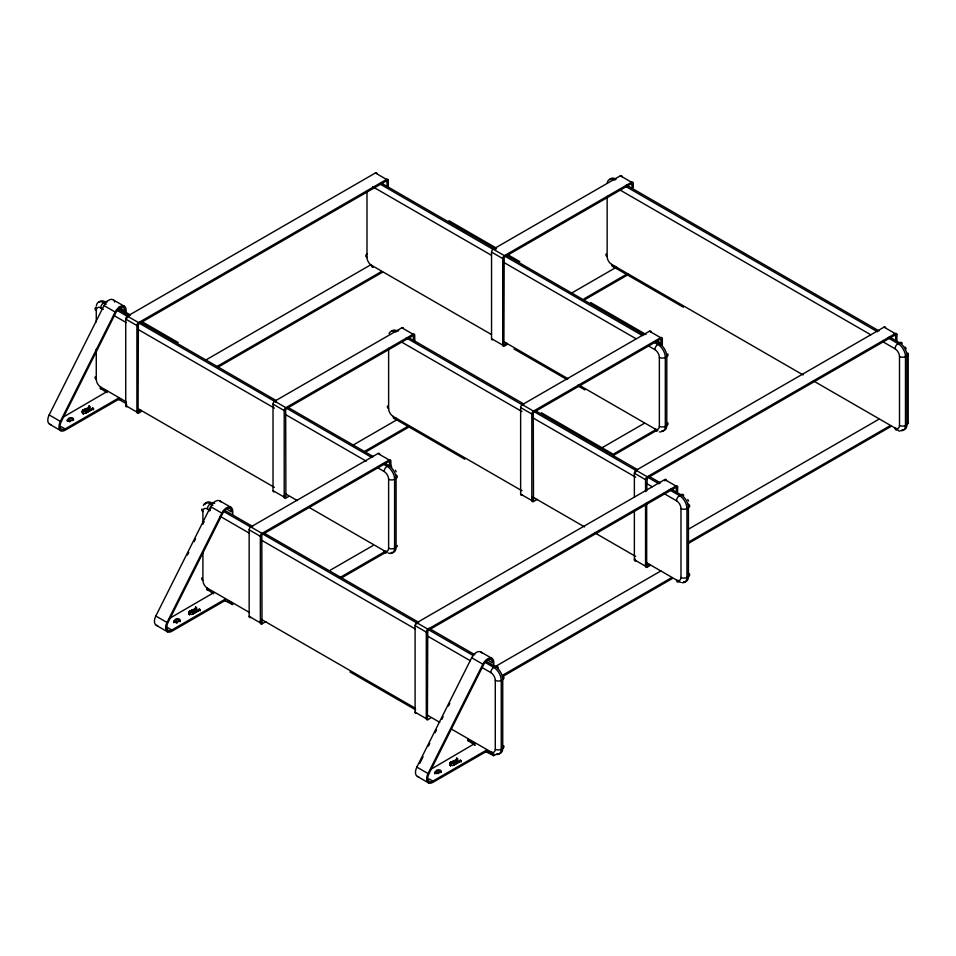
<?xml version="1.0" encoding="UTF-8"?>
<svg xmlns="http://www.w3.org/2000/svg" width="956" height="956" viewBox="0 0 956 956"><rect width="100%" height="100%" fill="white"/><g stroke="black" fill="none" stroke-linecap="round" stroke-linejoin="round"><path stroke-width="1.43" d="M141.177 410.267L138.07 411.654L138.369 324.084L386.786 180.66L387.132 185.404M430.547 718.135L427.965 719.629L427.404 718.016L427.75 630.661L676.167 487.249L676.513 491.982M646.674 490.966L647.236 478.06L895.437 334.815L895.772 339.559M82.204 412.466C83.531 409.192 88.896 412.132 89.087 407.244L89.087 405.953L89.995 407.77L89.087 407.244M195.729 607.048L196.649 608.864L195.729 607.048C195.633 610.502 184.185 611.302 191.547 614.577L200.163 609.605L200.163 610.896M456.024 762.135L457.685 759.948L456.765 758.132C456.669 761.585 445.221 762.386 452.582 765.66L461.198 760.689L461.198 761.98M468.058 740.53L474.881 745.166M50.979 424.607A8.7 5.019 -60 0 1 49.162 414.94L103.989 305.562A8.7 5.019 -60 0 1 110.095 299.587A8.7 5.019 -60 0 1 114.72 302.12M125.726 402.141C128.486 406.013 120.217 399.381 118.269 399.548L65.127 430.236A8.7 5.019 -60 0 1 59.571 429.387A8.7 5.019 -60 0 1 60.359 421.393L115.174 312.026A8.7 5.019 -60 0 1 122.01 305.872A8.7 5.019 -60 0 1 126.096 310.21L126.096 313.186M157.632 625.69A8.7 5.019 -60 0 1 155.816 616.023L210.643 506.656A8.7 5.019 -60 0 1 220.836 501.9M187.436 554.982L188.774 552.317M194.128 541.646L195.454 538.981M202.815 524.306L204.154 521.641M209.495 510.97L210.834 508.305M233.121 603.654L232.547 604.586L224.911 600.643L171.781 631.318A8.7 5.019 -60 0 1 166.225 630.47A8.7 5.019 -60 0 1 167.001 622.487L221.828 513.109A8.7 5.019 -60 0 1 228.651 506.955A8.7 5.019 -60 0 1 232.75 511.293L232.75 514.28M418.668 776.774A8.7 5.019 -60 0 1 416.852 767.106L471.666 657.74A8.7 5.019 -60 0 1 481.872 652.984M419.732 763.414L423.066 756.746M428.419 746.074L429.758 743.41M435.1 732.738L436.438 730.073M441.791 719.402L443.13 716.737M448.472 706.066L449.81 703.401M497.514 753.663L493.583 755.658L485.947 751.727L432.817 782.402A8.7 5.019 -60 0 1 427.26 781.554A8.7 5.019 -60 0 1 428.037 773.559L482.864 664.193A8.7 5.019 -60 0 1 489.687 658.039A8.7 5.019 -60 0 1 493.786 662.377L493.786 665.352M89.087 405.953C88.98 409.419 77.532 410.22 84.905 413.482L93.509 408.511L93.509 409.801L92.672 409.323L85.861 413.255L85.861 411.964L89.995 406.479M195.729 608.339L193.267 611.649L189.396 612.677L189.085 614.254L189.109 611.673M450.061 765.254C449.667 761.275 457.231 764.274 456.765 759.423L456.765 758.132M85.861 413.255L88.334 409.969M192.503 613.059L199.326 609.115L199.326 610.406L192.503 614.35L192.503 613.059L196.649 607.574M453.538 764.131L460.362 760.199L460.362 761.49L453.538 765.421L453.538 764.131L457.685 758.658M100.368 388.363L107.084 392.665M62.797 417.366L107.192 391.47M207.022 588.155L209.256 589.876M207.022 589.446L213.726 593.748M169.451 618.46L213.726 592.672M635.836 471.774L636.051 470.316L884.025 327.143A2.378 1.374 -60 0 1 885.579 327.442M107.323 301.63A4.218 2.438 -60 0 0 105.208 301.845L103.726 302.705A10.552 6.095 60 0 0 96.377 305.585M376.939 173.287A2.378 1.374 -60 0 0 375.385 172.988L127.399 316.161A2.378 1.374 -60 0 0 125.726 319.065L125.726 405.619A2.378 1.374 -60 0 0 126.754 406.814M126.837 318.42L125.726 319.065L136.911 325.53L138.034 324.885M388.255 186.205L388.255 180.421A2.378 1.374 -60 0 0 386.571 179.441L138.584 322.614A2.378 1.374 -60 0 0 136.911 325.53L136.911 412.072A2.378 1.374 -60 0 0 138.584 413.04L141.177 411.558M387.132 181.066L388.255 180.421L375.385 172.988M67.553 419.792L68.294 419.361A2.641 1.518 0 0 1 70.78 417.629A2.641 1.518 0 0 1 73.54 419.218A2.641 1.518 0 0 1 70.529 420.652L69.788 421.082A1.577 0.908 0 0 1 67.553 421.082L67.553 419.792A1.577 0.908 0 0 0 67.553 421.082L68.294 420.652A2.641 1.518 0 0 1 70.553 418.931A2.641 1.518 0 0 1 73.516 420.246M85.861 411.964L92.672 408.033L93.509 408.511M124.973 313.831L124.973 310.855A7.122 4.111 -60 0 0 121.627 307.306A7.122 4.111 -60 0 0 116.034 312.337L61.22 421.716A7.122 4.111 -60 0 0 60.575 428.252A7.122 4.111 -60 0 0 65.127 428.945L118.269 398.258L121.245 399.548M126.837 404.974L125.726 405.619L136.911 412.072L138.034 411.427M206.185 359.803L370.223 265.111M217.371 366.268L381.408 271.564M218.661 366.817L382.699 272.113M492.579 339.846A2.378 1.374 -60 0 1 491.551 338.663L491.551 252.109A2.378 1.374 -60 0 1 493.224 249.205L620.384 175.785L631.569 182.249A2.378 1.374 -60 0 1 633.254 183.217L633.254 187.687M615.353 179.561L614.6 179.991A10.552 6.095 60 0 0 607.263 182.859M506.979 344.602L504.41 346.084A2.378 1.374 -60 0 1 502.737 345.116L502.737 258.574A2.378 1.374 -60 0 1 504.41 255.658L631.569 182.249M274.061 491.85A2.378 1.374 -60 0 1 273.022 490.655L273.022 404.113A2.378 1.374 -60 0 1 274.695 401.197L401.867 327.789A2.378 1.374 -60 0 1 403.408 328.087M288.461 496.606L285.892 498.088A2.378 1.374 -60 0 1 284.207 497.12L284.207 410.566A2.378 1.374 -60 0 1 285.892 407.662L413.052 334.242A2.378 1.374 -60 0 1 414.725 335.209L414.725 341.184M571.58 293.098L616.536 267.142M214.622 503.465A4.218 2.438 -60 0 0 211.862 502.928L210.368 503.788A10.552 6.095 60 0 0 203.365 505.413M506.979 343.312L503.896 344.698L504.194 257.128L631.785 183.468L632.131 188.332M584.044 298.822L627.722 273.607M585.335 299.371L627.722 274.898M353.051 445.102L396.728 419.887M364.236 451.555L409.192 425.599M366.805 451.363L409.192 426.89M250.831 617.361A2.378 1.374 -60 0 1 249.157 616.393L249.157 529.839A2.378 1.374 -60 0 1 250.831 526.935L377.99 453.514L389.188 459.979A2.378 1.374 -60 0 1 390.861 460.947L390.861 465.429M265.876 621.591L262.016 623.814A2.378 1.374 -60 0 1 260.343 622.846L260.343 536.304A2.378 1.374 -60 0 1 262.016 533.388L389.188 459.979M522.311 495.077A2.378 1.374 -60 0 1 520.638 494.109L520.638 407.555A2.378 1.374 -60 0 1 522.311 404.651L649.471 331.23L660.656 337.695A2.378 1.374 -60 0 1 662.341 338.663L662.341 344.626M537.356 499.307L533.496 501.53A2.378 1.374 -60 0 1 531.823 500.562L531.823 414.008A2.378 1.374 -60 0 1 533.496 411.104L660.656 337.695M180.17 621.735A2.641 1.518 0 0 0 177.553 620.002A2.641 1.518 0 0 0 174.948 621.735L174.207 622.165A1.577 0.908 0 0 1 174.207 620.874L174.948 620.444A2.641 1.518 0 0 1 177.434 618.711A2.641 1.518 0 0 1 180.194 620.301A2.641 1.518 0 0 1 177.183 621.735L176.442 622.165A1.577 0.908 0 0 1 174.207 622.165A1.577 0.908 0 0 0 173.741 622.738M227.898 509.787L231.627 511.938A7.122 4.111 -60 0 0 228.281 508.389A7.122 4.111 -60 0 0 222.688 513.432L167.874 622.798A7.122 4.111 -60 0 0 167.228 629.335A7.122 4.111 -60 0 0 171.781 630.028L224.911 599.352L225.664 599.352L225.664 600.643M330.465 570.087L372.852 545.625M340.372 577.293L385.328 551.337M341.662 577.842L386.618 551.887M601.945 447.802L644.332 423.329M613.131 454.267L655.517 429.794M613.131 455.558L656.808 430.343M635.489 472.575L634.366 473.22L634.366 497.096M896.895 340.36L896.895 334.564A2.378 1.374 -60 0 0 895.222 333.596L647.236 476.769A2.378 1.374 -60 0 0 645.551 479.673L645.551 491.611M646.674 479.028L645.551 479.673L634.366 473.22A2.378 1.374 -60 0 1 636.051 470.316L647.236 476.769L647.236 478.06M427.404 631.462L426.292 632.107L415.095 625.654A2.378 1.374 -60 0 1 416.78 622.738L664.767 479.565L675.952 486.03A2.378 1.374 -60 0 1 677.625 486.998L677.625 491.336M676.513 487.644L677.625 486.998M635.489 559.129L634.366 559.774L634.366 510.528M689.001 528.871L878.863 419.254M646.674 502.904L646.674 565.582L645.551 566.227L634.366 559.774A2.378 1.374 -60 0 0 636.051 560.742M649.817 564.41L646.674 565.582M688.559 542.04L890.048 425.719M645.551 503.549L645.551 566.227A2.378 1.374 -60 0 0 647.236 567.195L649.817 565.701M688.559 543.331L891.339 426.257M495.567 666.392L660.883 570.935M427.404 718.016L426.292 718.661L415.095 712.196L415.095 625.654M502.88 675.079L670.777 578.141M502.88 676.382L672.068 578.691M430.487 769.532L474.762 743.541L474.762 745.262M441.206 772.412A2.641 1.518 0 0 0 438.242 771.098A2.641 1.518 0 0 0 435.984 772.818L435.231 773.249A1.577 0.908 0 0 1 435.231 771.958L435.984 771.528A2.641 1.518 0 0 1 438.469 769.795A2.641 1.518 0 0 1 441.23 771.384A2.641 1.518 0 0 1 438.218 772.818L437.478 773.249A1.577 0.908 0 0 1 435.231 773.249A1.577 0.908 0 0 0 434.777 773.822M488.934 660.871L492.663 663.022A7.122 4.111 -60 0 0 489.317 659.473A7.122 4.111 -60 0 0 483.724 664.504L428.909 773.882A7.122 4.111 -60 0 0 428.264 780.419A7.122 4.111 -60 0 0 432.817 781.112L485.947 750.436L486.7 750.436L486.7 751.727M659.485 431.945L660.739 431.897M454.04 762.697L454.04 761.406M898.425 430.809L899.644 431.084M487.811 751.081L494.156 754.308L494.156 755.598M113.31 299.897L124.495 306.35M219.964 500.98L231.149 507.433M480.999 652.064L492.185 658.517M884.025 327.143L896.895 334.564L895.772 335.209L893.908 334.134M626.311 185.022L879.078 330.955M889.295 336.859L899.5 342.75A4.218 2.438 -60 0 1 902.261 343.288M626.096 186.623L877.584 331.816M887.801 337.719L898.019 343.61A10.552 6.095 60 0 1 905.475 356.528L905.475 425.42A10.552 6.095 60 0 1 900.564 430.678M619.285 189.575L870.773 334.779M882.269 341.411L895.031 348.773A6.333 3.657 60 0 1 899.5 356.528L899.5 425.42A6.333 3.657 60 0 1 895.031 428.013L813.329 380.835M606.235 253.973A4.218 2.438 0 0 0 607.144 256.626A6.333 3.657 60 0 0 611.625 264.382L803.112 374.943M612.497 266.318L683.349 307.223M448.902 220.681L496.57 248.202M508.162 254.894L519.753 261.586M590.617 302.49L646.005 334.481M657.597 341.173L661.468 343.407M381.05 182.931L495.949 249.265M506.154 255.168L644.033 334.767M655.529 341.4L659.353 343.61A4.218 2.438 -60 0 1 662.114 344.148M493.224 249.205L504.41 255.658M379.556 183.791L493.177 249.397M504.672 256.029L642.54 335.628M654.035 342.26L657.859 344.471A10.552 6.095 60 0 1 665.316 357.389L665.316 426.28A10.552 6.095 60 0 1 661.588 431.586M491.551 252.109L502.737 258.574M372.744 186.755L491.468 255.3M502.964 261.932L635.728 338.579M648.491 345.953L654.884 349.633A6.333 3.657 60 0 1 659.353 357.389L659.353 426.28A6.333 3.657 60 0 1 654.884 428.874L578.284 384.647M366.996 191.463L366.996 257.499A6.333 3.657 60 0 0 371.466 265.242L491.468 334.528M502.964 341.161L568.067 378.755M514.053 348.988L566.86 379.484M578.464 386.176L584.905 389.893M491.551 338.663L502.737 345.116M401.867 327.789L413.052 334.242M541.383 412.729L612.234 453.634M409.06 337.755L523.96 404.089M535.444 410.721L637.58 469.683M649.064 476.327L660.56 482.959M670.765 488.851L680.983 494.754A4.218 2.438 -60 0 1 683.743 495.28M522.311 404.651L533.496 411.104M406.3 337.886L522.466 404.95M533.962 411.582L636.087 470.555M647.571 477.187L659.066 483.82M669.284 489.711L679.489 495.614A10.552 6.095 60 0 1 686.946 508.532L686.946 577.424A10.552 6.095 60 0 1 682.046 582.682M520.638 407.555L531.823 414.008M400.755 341.579L522.036 411.594M532.253 417.485L635.656 477.187M645.874 483.091L652.255 486.771M663.739 493.404L676.513 500.777A6.333 3.657 60 0 1 680.983 508.532L680.983 577.424A6.333 3.657 60 0 1 676.513 580.005L645.874 562.319M387.706 405.977A4.218 2.438 0 0 0 388.626 408.63A6.333 3.657 60 0 0 393.095 416.386L522.036 490.822M532.253 496.726L584.594 526.935M594.799 532.839L635.656 556.416M393.968 418.31L464.819 459.215M531.632 499.163L533.496 500.239L533.281 412.574L660.871 338.902L661.217 345.271M645.372 564.829L647.236 565.904L647.236 567.195M520.638 494.109L531.823 500.562M118.759 307.258L124.973 310.855M118.914 308.322L130.506 315.026M142.109 321.718L178.174 342.535M117.982 309.218L129.466 315.85M139.684 321.742L276.284 400.612M287.768 407.244L373.306 456.621M384.79 463.254L388.626 465.464A4.218 2.438 -60 0 1 391.601 467.185M274.695 401.197L285.892 407.662M106.271 304.175L103.726 302.705A4.218 2.438 -60 0 0 100.739 307.868A6.333 3.657 60 0 0 96.269 310.449L96.269 321.933M116.489 310.079L127.973 316.711M139.468 323.343L276.069 402.201M286.274 408.104L371.812 457.482M383.296 464.114L387.132 466.325A10.552 6.095 60 0 1 394.589 479.243L394.589 548.147A10.552 6.095 60 0 1 388.423 553.07M103.989 305.562L115.174 312.026M273.022 404.113L284.207 410.566M100.739 307.868L103.296 309.35M113.501 315.241L126.276 322.614M137.76 329.246L274.36 408.104M284.577 414.008L366.279 461.174M377.763 467.807L384.145 471.499A6.333 3.657 60 0 1 388.626 479.243L388.626 548.147A6.333 3.657 60 0 1 384.145 550.728L308.824 507.242M95.349 376.7A4.218 2.438 0 0 0 96.269 379.353A6.333 3.657 60 0 0 100.739 387.096L126.276 401.843M137.76 408.475L274.36 487.345M284.577 493.236L297.34 500.609M103.726 389.439L107.084 391.374M136.72 410.674L138.584 411.749L138.584 413.04M284.028 495.722L285.892 496.797L285.677 409.12L413.267 335.46L413.613 340.336M273.022 490.655L284.207 497.12M224.636 510.301L252.719 526.517M264.203 533.149L418.68 622.332M428.885 628.223L474.845 654.764M486.341 661.397L495.28 666.559A4.218 2.438 -60 0 1 498.255 668.28M250.831 526.935L262.016 533.388M212.925 505.27L210.368 503.788A4.218 2.438 -60 0 0 207.392 508.962A6.333 3.657 60 0 0 202.911 511.544L202.911 523.028M223.142 511.161L251.225 527.377M262.721 534.01L417.186 623.192M428.67 629.825L473.351 655.625M484.847 662.257L493.786 667.419A10.552 6.095 60 0 1 501.243 680.337L501.243 749.229A10.552 6.095 60 0 1 496.331 754.487M210.643 506.656L221.828 513.109M471.666 657.74L482.864 664.193M249.157 529.839L260.343 536.304M49.162 414.94L60.359 421.393M207.392 508.962L209.938 510.432M220.155 516.324L249.516 533.281M261.012 539.913L415.478 629.096M426.974 635.728L470.376 660.787M481.86 667.419L490.798 672.582A6.333 3.657 60 0 1 495.28 680.337L495.28 749.229A6.333 3.657 60 0 1 490.798 751.81L451.22 728.962M61.399 426.794L65.127 428.945M60.921 430.75L49.736 424.285M202.003 577.783A4.218 2.438 0 0 0 202.911 580.435A6.333 3.657 60 0 0 207.392 588.191L249.516 612.509M261.012 619.141L415.478 708.324M426.974 714.957L439.736 722.33M227.898 600.643L232.38 603.224M473.65 742.896L467.902 739.454M349.968 671.937L415.669 709.866M260.151 621.448L262.016 622.523L261.813 534.858L389.391 461.198L389.737 466.074M249.157 616.393L262.016 623.814M199.326 609.115L200.163 609.605M460.362 760.199L461.198 760.689M456.765 759.423L457.685 759.948M155.816 616.023L167.001 622.487M416.852 767.106L428.037 773.559M165.567 626.443L171.781 630.028M429.089 778.961L432.817 781.112M167.575 631.832L156.39 625.367M428.611 782.916L417.425 776.451M100.368 387.503L100.368 388.793M687.746 499.45L688.571 501.075M395.39 470.173L396.202 471.798M908.2 353.947L908.2 422.839M895.222 333.596L895.222 334.887M675.952 487.321L675.952 486.03L427.965 629.203A2.378 1.374 -60 0 0 426.292 632.107L426.292 718.661A2.378 1.374 -60 0 0 427.965 719.629M664.767 480.856L664.767 479.565A2.378 1.374 -60 0 1 666.44 480.533M607.144 196.35L607.144 256.626M493.416 754.308L493.416 755.598M485.947 750.436L485.947 751.727M468.058 739.454L468.058 740.96M454.303 761.442L454.303 762.733M453.897 761.394L453.897 762.685M453.753 761.382L453.753 762.673M453.479 761.382L453.479 762.673M453.204 761.394L453.204 762.685M452.929 761.418L452.929 762.709M452.642 761.466L452.642 762.757M452.379 761.514L452.379 762.816M452.104 761.585L452.104 762.876M451.853 761.669L451.853 762.96M451.614 761.765L451.614 763.055M451.375 761.872L451.375 763.163M451.16 761.98L451.16 763.27M450.897 762.135L450.897 763.426M450.766 762.219L450.766 763.509M450.706 764.561L450.706 765.852M450.635 762.302L450.527 763.677M450.527 764.43L450.527 765.72M450.431 762.47L450.276 763.904M450.264 764.202L450.36 765.589M450.145 762.757L450.18 765.409M449.965 763.055L450.001 765.147M438.218 772.818L438.218 773.679M435.984 771.528L435.984 772.818M435.231 771.958L435.231 773.249M427.965 630.494L427.965 629.203L416.78 622.738L416.78 624.029M388.626 348.343L388.626 408.63M386.571 179.441L386.571 180.744M232.38 603.654L232.38 604.515M224.911 599.352L224.911 600.643M207.022 588.37L207.022 589.876M202.911 551.731L202.911 580.435M193.136 610.334L193.267 611.649M193.004 610.322L193.004 611.613M192.861 610.31L192.861 611.601M192.718 610.298L192.718 611.589M192.443 610.298L192.443 611.589M192.168 610.31L192.168 611.601M191.893 610.334L191.893 611.637M191.618 610.382L191.618 611.673M191.343 610.442L191.343 611.732M191.081 610.514L191.081 611.804M190.818 610.585L190.818 611.888M190.579 610.681L190.579 611.971M190.34 610.788L190.34 612.079M190.125 610.896L190.125 612.187M189.862 611.051L189.862 612.342M189.73 611.135L189.599 612.509M189.67 613.477L189.67 614.768M189.491 611.302L189.396 612.677M189.491 613.346L189.491 614.636M189.24 611.529L189.24 612.82M189.145 613.035L189.324 614.505M188.941 611.971L188.918 613.955M177.183 621.735L177.183 623.025M176.442 622.165L176.442 623.025M174.948 620.444L174.948 621.735M174.207 620.874L174.207 622.165M138.584 323.917L138.584 322.614L127.399 316.161L127.399 317.452M119.01 398.258L119.01 399.548M118.269 398.258L118.269 399.548M96.269 349.203L96.269 379.353M92.672 408.033L92.672 409.323M86.614 409.276L86.614 410.566M86.482 409.252L86.482 410.542M86.207 409.228L86.351 410.53M86.064 409.216L86.064 410.506M85.789 409.216L85.789 410.506M85.514 409.228L85.514 410.518M85.239 409.252L85.239 410.542M84.965 409.299L84.965 410.59M84.69 409.347L84.69 410.638M84.427 409.419L84.427 410.71M84.164 409.503L84.164 410.793M83.925 409.598L83.925 410.889M83.698 409.706L83.698 410.996M83.471 409.813L83.471 411.104M83.423 412.634L83.423 413.936M83.208 409.969L83.208 411.259M83.256 412.538L83.256 413.829M83.076 410.052L83.076 411.343M83.017 412.395L83.017 413.685M82.945 410.136L82.837 411.51M82.837 412.263L82.837 413.554M82.742 410.303L82.586 411.737M82.455 410.59L82.455 411.881M82.359 410.733L82.371 413.088M69.788 421.082L69.788 421.943M68.294 419.361L68.294 420.652M620.384 175.785A2.378 1.374 -60 0 1 622.057 176.752M898.019 429.734A4.218 2.438 -60 0 1 895.031 428.013M614.6 266.103A4.218 2.438 -60 0 1 611.625 264.382M899.5 425.42A4.218 2.438 0 0 0 905.475 425.42L906.969 424.56A4.218 2.438 0 0 0 907.877 421.907M902.058 429.818A10.552 6.095 60 0 0 906.969 424.56L906.969 355.668A4.218 2.438 0 0 0 907.877 353.015M899.5 356.528A4.218 2.438 0 0 0 905.475 356.528L906.969 355.668A10.552 6.095 60 0 0 899.5 342.75L898.019 343.61A4.218 2.438 -60 0 0 895.031 348.773M905.117 346.98A6.333 3.657 60 0 1 906.109 348.689M609.641 179.704A10.552 6.095 60 0 1 616.094 179.119M649.471 331.23A2.378 1.374 -60 0 1 651.155 332.198M657.859 430.594A4.218 2.438 -60 0 1 654.884 428.874M373.306 267.357A4.218 2.438 -60 0 1 371.466 265.242M366.996 257.499A4.218 2.438 0 0 1 366.996 254.045M659.353 426.28A4.218 2.438 0 0 0 665.316 426.28L666.81 425.42A4.218 2.438 0 0 0 667.73 422.767M661.91 430.678A10.552 6.095 60 0 0 666.81 425.42L666.81 356.528A4.218 2.438 0 0 0 667.73 353.875M659.353 357.389A4.218 2.438 0 0 0 665.316 357.389L666.81 356.528A10.552 6.095 60 0 0 659.353 343.61L657.859 344.471A4.218 2.438 -60 0 0 654.884 349.633M416.135 713.391A2.378 1.374 -60 0 1 415.095 712.196M676.513 580.005A4.218 2.438 -60 0 0 679.489 581.726A10.552 6.095 60 0 0 680.792 582.347M396.083 418.107A4.218 2.438 -60 0 1 393.095 416.386M680.983 577.424A4.218 2.438 0 0 0 686.946 577.424L688.44 576.564A4.218 2.438 0 0 0 688.44 573.122M683.528 581.822A10.552 6.095 60 0 0 688.44 576.564L688.44 507.672A4.218 2.438 0 0 0 688.44 504.218M680.983 508.532A4.218 2.438 0 0 0 686.946 508.532L688.44 507.672A10.552 6.095 60 0 0 680.983 494.754L679.489 495.614A4.218 2.438 -60 0 0 676.513 500.777M389.068 333.608A10.552 6.095 60 0 1 396.083 331.983M391.864 330.895A10.552 6.095 60 0 1 397.577 331.123A4.218 2.438 -60 0 1 398.712 330.728M387.132 552.449A4.218 2.438 -60 0 1 384.145 550.728M102.579 389.223A4.218 2.438 -60 0 1 100.739 387.096M388.626 548.147A4.218 2.438 0 0 0 394.589 548.147L396.083 547.286A4.218 2.438 0 0 0 397.314 545.553M391.171 552.544A10.552 6.095 60 0 0 396.083 547.286L396.083 478.382A4.218 2.438 0 0 0 396.083 474.941M388.626 479.243A4.218 2.438 0 0 0 394.589 479.243L396.083 478.382A10.552 6.095 60 0 0 388.626 465.464L387.132 466.325A4.218 2.438 -60 0 0 384.145 471.499M96.269 310.449A4.218 2.438 0 0 1 96.269 307.007M98.755 302.419A10.552 6.095 60 0 1 105.208 301.845M377.99 453.514A2.378 1.374 -60 0 1 379.675 454.482M209.233 590.306A4.218 2.438 -60 0 1 207.392 588.191M492.639 753.937A4.218 2.438 -60 0 1 490.798 751.81M495.28 749.229A4.218 2.438 0 0 0 501.243 749.229L502.737 748.369A4.218 2.438 0 0 0 503.645 745.716M499.008 753.675A10.552 6.095 60 0 0 502.737 748.369L502.737 679.477A4.218 2.438 0 0 0 503.645 676.812M495.28 680.337A4.218 2.438 0 0 0 501.243 680.337L502.737 679.477A10.552 6.095 60 0 0 495.28 666.559L493.786 667.419A4.218 2.438 -60 0 0 490.798 672.582M202.911 511.544A4.218 2.438 0 0 1 202.003 508.891M204.859 504.553A10.552 6.095 60 0 1 211.862 502.928"/></g></svg>
